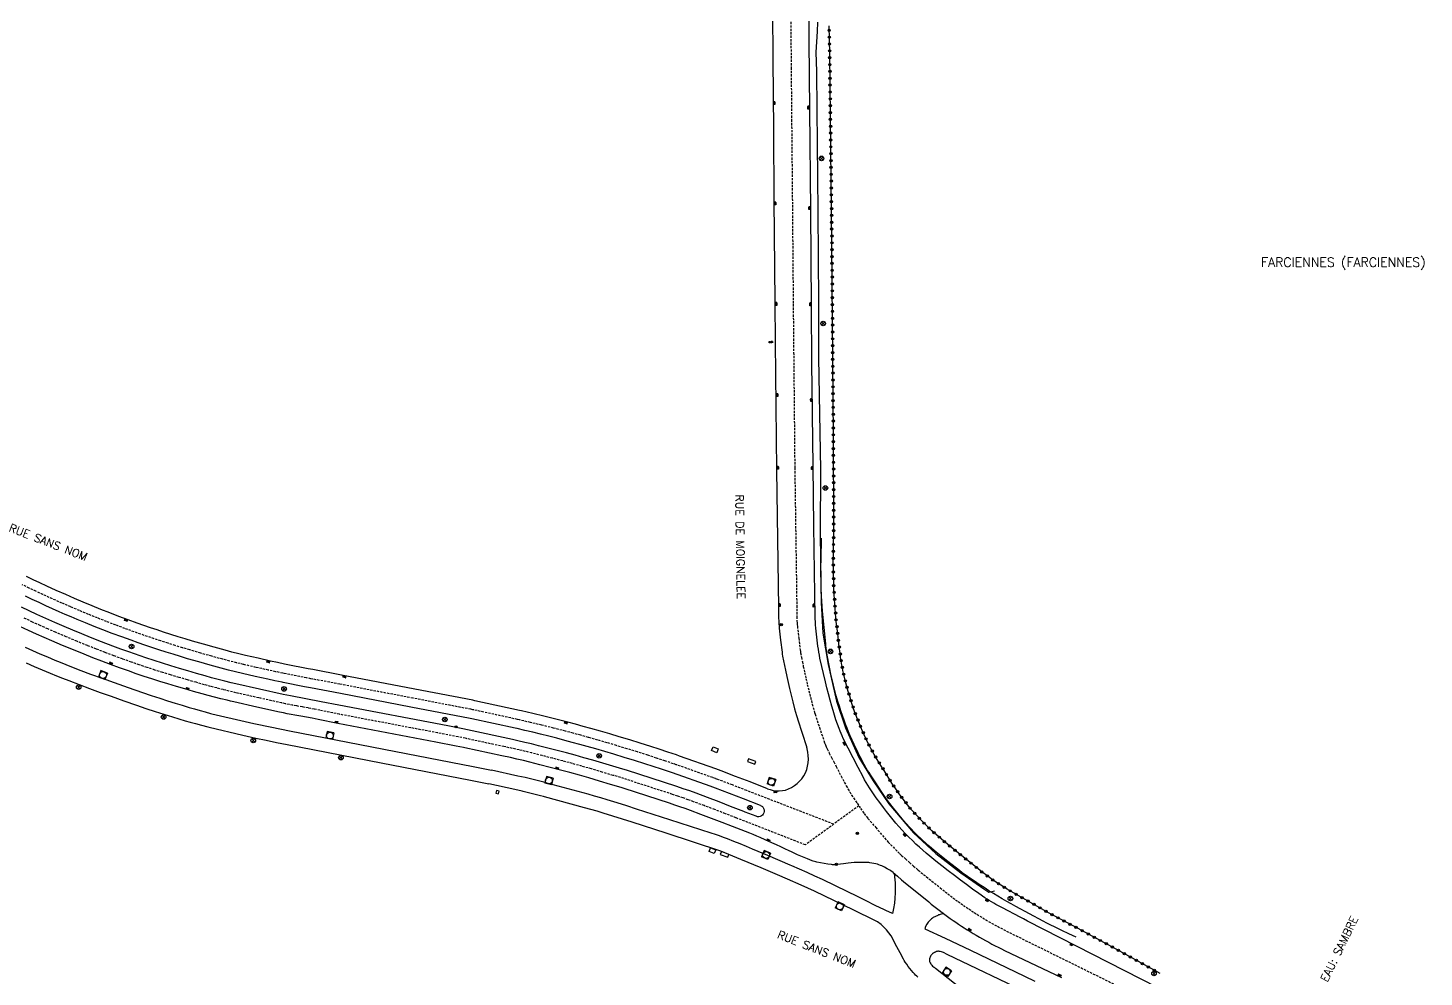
# Model space of a CAD drawing. Header units: millimetres. Extents: x 163000 to 164000, y 125000 to 126000.
# Drawn here: x 163245.8 to 163551.2, y 125580.4 to 125788 of the extents above; entities that cross this region are included whole.
import ezdxf
from ezdxf.enums import TextEntityAlignment as Align

# ---------------------------------------------------------------- set-up
doc = ezdxf.new("R2010")
doc.units = ezdxf.units.MM
doc.linetypes.add('DASHED', pattern=[0.75, 0.5, -0.25])
doc.layers.get('0').update_dxf_attribs({"linetype": 'CONTINUOUS'})
for name, color, linetype in [('W0001', 6, 'DASHED'), ('W0008', 7, 'CONTINUOUS'), ('W0010', 4, 'CONTINUOUS'), ('W0014', 7, 'CONTINUOUS'), ('W0015', 2, 'CONTINUOUS'), ('W0212', 2, 'CONTINUOUS'), ('W0322', 7, 'CONTINUOUS'), ('W0400', 7, 'CONTINUOUS'), ('W0420', 7, 'CONTINUOUS'), ('W0421', 7, 'CONTINUOUS'), ('W0425', 7, 'CONTINUOUS'), ('W0469', 7, 'CONTINUOUS'), ('W0856', 7, 'CONTINUOUS'), ('W0980', 7, 'CONTINUOUS'), ('W0989', 7, 'CONTINUOUS')]:
    doc.layers.add(name, color=color, linetype=linetype)
doc.styles.get("Standard").update_dxf_attribs({"font": 'romans.shx', "width": 0.85})

# ---------------------------------------------------------------- blocks, each defined once
blk = doc.blocks.new('T420')
for p, q in [((0.75, 0.75), (-0.75, 0.75)), ((-0.75, 0.75), (-0.75, -0.75)), ((0.75, 0.75), (0.75, -0.75)), ((0.75, -0.75), (-0.75, -0.75))]:
    blk.add_line(p, q)
blk.add_ellipse((0, 0), major_axis=(-0.53, 0.53), ratio=1, start_param=3.926991, end_param=10.210176)
blk = doc.blocks.new('T856')
for p, q in [((-0.125, 0), (0.125, 0)), ((0, 0.125), (0, -0.125))]:
    blk.add_line(p, q)
blk.add_ellipse((0, 0), major_axis=(-0.177, 0.177), ratio=1, start_param=3.9269908, end_param=10.2101761)
blk = doc.blocks.new('T469')
at = {"color": 0, "linetype": 'Continuous', "flags": 128}
for points in [[(-0.35, 0.35), (0.35, -0.35)], [(-0.35, -0.35), (0.35, 0.35)]]:
    blk.add_lwpolyline(points, dxfattribs=at)
at = {"color": 0, "linetype": 'Continuous'}
blk.add_circle((0, 0), 0.5, dxfattribs=at)
blk = doc.blocks.new('T400')
for p, q in [((-0.15, 0.3), (0.15, 0.3)), ((-0.15, -0.25), (-0.15, 0.3)), ((-0.15, 0.15), (0.15, 0.15)), ((-0.15, 0), (0.15, 0)), ((0.15, 0.3), (0.15, -0.25)), ((-0.15, -0.15), (0.15, -0.15)), ((-0.15, -0.25), (-0.15, -0.3)), ((-0.15, -0.3), (0.15, -0.3)), ((0.15, -0.3), (0.15, -0.25))]:
    blk.add_line(p, q)
blk = doc.blocks.new('t322o')
at = {"color": 0, "linetype": 'Continuous'}
for radius in [0.25, 0.15]:
    blk.add_circle((0, 0), radius, dxfattribs=at)
blk = doc.blocks.new('T425')
for p, q in [((-0.15, 0.6), (0.15, 0.6)), ((-0.15, 0.6), (-0.15, 0.3)), ((-0.15, 0.3), (0.15, 0.3)), ((-0.15, 0.15), (0.15, 0.15)), ((-0.15, -0.15), (-0.15, 0.15)), ((0, 0.45), (0.15, 0.45)), ((0.15, 0.45), (0.15, 0.3)), ((0.15, 0.15), (0.15, -0.15)), ((0.15, -0.15), (-0.15, -0.15))]:
    blk.add_line(p, q)
blk.add_ellipse((0, 0), major_axis=(-0.106, 0.106), ratio=1, start_param=3.926991, end_param=10.210176)

msp = doc.modelspace()

# ---------------------------------------------------------------- linework, layer by layer
at = {"layer": 'W0001'}
for points in [[(163412.64, 125790.82), (163412.73, 125779.36), (163412.83, 125767.92), (163413, 125749.23), (163413.18, 125727.58), (163413.28, 125717), (163413.52, 125691.76), (163413.96, 125661.64), (163413.97, 125660.19), (163413.98, 125659.22), (163414.01, 125658.27), (163414.03, 125657.87), (163414.06, 125657.49), (163414.1, 125657.09), (163414.39, 125654.5), (163414.7, 125651.93), (163414.74, 125651.6), (163414.8, 125651.28), (163414.98, 125650.31), (163415.18, 125649.31), (163415.38, 125648.32), (163415.67, 125647.01), (163415.97, 125645.7), (163416.27, 125644.39), (163416.62, 125642.98), (163416.97, 125641.57), (163417.36, 125640.09), (163417.75, 125638.62), (163417.85, 125638.25), (163417.97, 125637.89), (163418.92, 125634.99), (163419.89, 125632.1), (163420.05, 125631.63), (163420.23, 125631.18), (163420.41, 125630.74), (163420.62, 125630.29), (163421.07, 125629.34), (163421.55, 125628.38), (163422.04, 125627.43), (163422.57, 125626.46), (163423.66, 125624.34), (163424.79, 125622.2), (163425.15, 125621.53), (163425.54, 125620.86), (163425.95, 125620.19), (163426.37, 125619.55), (163427.15, 125618.39), (163427.93, 125617.26), (163428.73, 125616.14), (163429.53, 125615.05), (163431.24, 125613.08), (163433.94, 125609.87), (163436.53, 125607.31), (163436.86, 125606.99), (163437.73, 125606.2), (163438.63, 125605.39), (163439.48, 125604.65), (163440.32, 125603.93), (163440.54, 125603.74), (163445.32, 125599.9), (163445.89, 125599.44), (163446.45, 125598.99), (163447, 125598.56), (163447.56, 125598.13), (163448.12, 125597.7), (163448.69, 125597.28), (163449.26, 125596.86), (163449.84, 125596.45), (163450.41, 125596.05), (163451, 125595.64), (163451.58, 125595.25), (163452.17, 125594.86), (163452.76, 125594.47), (163453.36, 125594.09), (163453.99, 125593.7), (163454.62, 125593.31), (163455.26, 125592.93), (163455.9, 125592.55), (163456.55, 125592.18), (163457.2, 125591.82), (163457.85, 125591.46), (163458.5, 125591.11), (163459.16, 125590.76), (163459.83, 125590.42), (163460.49, 125590.09), (163461.93, 125589.39), (163491.19, 125574.94)], [(163422.05, 125613.81), (163403.03, 125621.16), (163399.87, 125622.38), (163396.72, 125623.59), (163396.15, 125623.8), (163395.57, 125624), (163387.61, 125626.82), (163386.99, 125627.03), (163385.13, 125627.66), (163383.26, 125628.27), (163381.4, 125628.88), (163379.11, 125629.6), (163376.83, 125630.31), (163374.54, 125631), (163372.49, 125631.61), (163370.44, 125632.21), (163368.39, 125632.79), (163366.72, 125633.26), (163365.05, 125633.71), (163363.37, 125634.16), (163360.78, 125634.82), (163358.18, 125635.47), (163355.73, 125636.06), (163353.29, 125636.63), (163352.86, 125636.73), (163343.13, 125638.85), (163342.69, 125638.94), (163330.01, 125641.37), (163314.01, 125644.43), (163307.71, 125645.63), (163306.74, 125645.82), (163301.85, 125646.79), (163301.55, 125646.85), (163299.99, 125647.17), (163298.42, 125647.51), (163295.68, 125648.12), (163292.95, 125648.75), (163291.44, 125649.11), (163289.93, 125649.49), (163288.43, 125649.89), (163286.01, 125650.55), (163283.61, 125651.23), (163281.21, 125651.93), (163279.62, 125652.4), (163278.03, 125652.89), (163276.45, 125653.39), (163274.87, 125653.9), (163273.4, 125654.38), (163271.94, 125654.87), (163270.49, 125655.37), (163269.03, 125655.89), (163267.02, 125656.62), (163265.01, 125657.37), (163263, 125658.14), (163261.03, 125658.92), (163259.06, 125659.71), (163257.1, 125660.52), (163255.17, 125661.34), (163253.25, 125662.18), (163251.16, 125663.11), (163249.07, 125664.06), (163247.57, 125664.76), (163246.07, 125665.47), (163244.58, 125666.2)], [(163415.84, 125609.28), (163400.66, 125615.21), (163398.35, 125616.1), (163396.04, 125616.99), (163393.72, 125617.86), (163391.39, 125618.72), (163390.24, 125619.14), (163389.09, 125619.55), (163387.93, 125619.94), (163386.77, 125620.33), (163376.82, 125623.56), (163376.17, 125623.77), (163373.8, 125624.49), (163371.43, 125625.2), (163369.05, 125625.89), (163366.97, 125626.49), (163364.88, 125627.07), (163362.78, 125627.64), (163360.54, 125628.23), (163358.3, 125628.81), (163356.05, 125629.38), (163354.63, 125629.72), (163353.22, 125630.06), (163351.8, 125630.38), (163349.92, 125630.78), (163341.76, 125632.52), (163341.46, 125632.59), (163339.87, 125632.91), (163335.41, 125633.78), (163313.94, 125637.85), (163309.68, 125638.72), (163308.4, 125638.98), (163307.11, 125639.23), (163305.82, 125639.46), (163304.54, 125639.68), (163303.72, 125639.82), (163302.92, 125639.98), (163302.11, 125640.14), (163301.31, 125640.32), (163296.31, 125641.44), (163291.31, 125642.57), (163290.57, 125642.74), (163289.83, 125642.92), (163288.48, 125643.25), (163287.12, 125643.6), (163285.77, 125643.95), (163284.42, 125644.32), (163282.57, 125644.84), (163280.71, 125645.37), (163278.86, 125645.91), (163277.01, 125646.46), (163275.28, 125646.98), (163273.57, 125647.53), (163271.86, 125648.09), (163270.15, 125648.66), (163268.45, 125649.26), (163266.52, 125649.95), (163264.6, 125650.65), (163262.68, 125651.38), (163260.77, 125652.12), (163258.87, 125652.87), (163256.52, 125653.82), (163254.19, 125654.8), (163251.86, 125655.78), (163250.17, 125656.52), (163248.49, 125657.27), (163246.82, 125658.03), (163244.89, 125658.95)], [(163427.54, 125617.83), (163415.84, 125609.28)]]:
    msp.add_lwpolyline(points, dxfattribs=at)
at = {"layer": 'W0008'}
for points in [[(163408.63, 125791.92), (163408.7, 125781.07), (163408.84, 125765.72), (163408.96, 125750.4), (163409.18, 125728.03), (163409.27, 125719.26), (163409.52, 125691.29), (163409.97, 125661.17), (163409.98, 125660.15), (163409.99, 125659.13), (163410.02, 125658.11), (163410.05, 125657.63), (163410.08, 125657.14), (163410.13, 125656.66), (163410.43, 125654.04), (163410.74, 125651.42), (163410.8, 125651.01), (163410.87, 125650.59), (163411.06, 125649.55), (163411.26, 125648.52), (163411.48, 125647.49), (163411.77, 125646.14), (163412.08, 125644.8), (163412.39, 125643.46), (163412.74, 125642.02), (163413.1, 125640.59), (163413.5, 125639.07), (163413.9, 125637.56), (163414.03, 125637.11), (163414.17, 125636.67), (163415.13, 125633.73), (163416.11, 125630.8), (163416.17, 125630.64)], [(163492.88, 125578.1), (163464.44, 125592.61), (163463.52, 125593.09), (163462.81, 125593.45), (163458.92, 125595.49), (163457.53, 125596.23), (163457.04, 125596.5), (163456.54, 125596.79), (163456.06, 125597.09), (163455.58, 125597.39), (163455.11, 125597.71), (163453.76, 125598.66), (163452.42, 125599.62), (163451.08, 125600.59), (163449.76, 125601.57), (163448.44, 125602.57), (163447.08, 125603.61), (163445.72, 125604.67), (163444.38, 125605.74), (163443.04, 125606.83), (163442.27, 125607.47), (163441.52, 125608.12), (163440.77, 125608.79), (163440.03, 125609.47), (163439.24, 125610.22), (163438.46, 125611), (163437.69, 125611.78), (163437, 125612.52), (163436.31, 125613.28), (163435.65, 125614.04), (163435.04, 125614.76), (163434.45, 125615.49), (163433.86, 125616.22), (163433.57, 125616.59), (163432.92, 125617.44), (163432.13, 125618.52), (163431.36, 125619.6), (163430.61, 125620.69), (163429.87, 125621.79), (163429.5, 125622.36), (163429.14, 125622.94), (163428.8, 125623.53), (163428.47, 125624.13), (163427.37, 125626.23), (163426.28, 125628.34), (163425.2, 125630.46), (163424.14, 125632.58), (163423.89, 125633.1), (163423.65, 125633.63), (163423.43, 125634.17), (163423.22, 125634.71), (163422.87, 125635.69), (163422.53, 125636.67), (163422.21, 125637.66), (163421.9, 125638.66), (163421.61, 125639.65), (163421.25, 125640.97), (163420.89, 125642.29), (163420.56, 125643.61), (163420.24, 125644.93), (163419.04, 125650.14), (163418.92, 125650.78), (163418.8, 125651.43), (163418.69, 125652.08), (163418.59, 125652.73), (163418.5, 125653.39), (163418.41, 125654.04), (163418.33, 125654.71), (163418.26, 125655.38), (163418.19, 125656.05), (163418.13, 125656.72), (163418.08, 125657.4), (163418.04, 125658.07), (163418, 125658.74), (163417.98, 125659.15), (163417.67, 125678.98), (163417.67, 125678.98), (163417.52, 125692.23), (163417.28, 125714.74), (163417.17, 125727.14), (163417.03, 125748.07), (163416.82, 125770.12), (163416.68, 125785.2), (163416.64, 125791.82)], [(163407.54, 125621.57), (163403.75, 125623.05), (163400.59, 125624.26), (163397.43, 125625.47), (163396.84, 125625.69), (163396.25, 125625.91), (163388.28, 125628.72), (163387.64, 125628.95), (163385.77, 125629.58), (163383.89, 125630.2), (163382.01, 125630.8), (163379.72, 125631.53), (163377.42, 125632.24), (163375.12, 125632.93), (163373.06, 125633.55), (163371, 125634.15), (163368.94, 125634.74), (163367.26, 125635.21), (163365.57, 125635.66), (163363.88, 125636.11), (163361.27, 125636.78), (163358.66, 125637.43), (163356.2, 125638.03), (163353.74, 125638.6), (163353.3, 125638.7), (163343.55, 125640.82), (163343.08, 125640.92), (163330.39, 125643.35), (163314.39, 125646.42), (163308.1, 125647.62), (163307.13, 125647.8), (163302.25, 125648.77), (163301.95, 125648.83), (163300.4, 125649.15), (163298.85, 125649.48), (163296.13, 125650.09), (163293.41, 125650.71), (163291.92, 125651.07), (163290.43, 125651.45), (163288.95, 125651.84), (163286.56, 125652.5), (163284.17, 125653.17), (163281.78, 125653.87), (163280.2, 125654.34), (163278.63, 125654.82), (163277.06, 125655.31), (163275.49, 125655.82), (163274.04, 125656.29), (163272.6, 125656.78), (163271.16, 125657.28), (163269.72, 125657.79), (163267.72, 125658.52), (163265.72, 125659.26), (163263.73, 125660.03), (163261.78, 125660.8), (163259.83, 125661.58), (163257.89, 125662.39), (163255.97, 125663.2), (163254.06, 125664.03), (163251.98, 125664.95), (163249.91, 125665.9), (163248.43, 125666.59), (163246.95, 125667.29), (163245.47, 125668.01)], [(163406.06, 125617.88), (163402.32, 125619.32), (163399.25, 125620.49), (163396.18, 125621.66), (163395.59, 125621.88), (163395, 125622.09), (163386.77, 125625.01), (163386.14, 125625.23), (163384.35, 125625.83), (163382.56, 125626.42), (163380.76, 125627), (163378.49, 125627.72), (163376.22, 125628.42), (163373.94, 125629.11), (163371.99, 125629.69), (163370.04, 125630.26), (163368.09, 125630.81), (163366.48, 125631.26), (163364.87, 125631.7), (163363.25, 125632.13), (163361.48, 125632.6), (163359.7, 125633.05), (163357.92, 125633.49), (163356.21, 125633.91), (163354.5, 125634.32), (163352.79, 125634.71), (163352.36, 125634.81), (163342.87, 125636.88), (163342.5, 125636.95), (163329.57, 125639.43), (163314.17, 125642.38), (163307.62, 125643.63), (163306.31, 125643.88), (163301.65, 125644.81), (163301.39, 125644.87), (163299.82, 125645.19), (163298.25, 125645.53), (163295.49, 125646.14), (163292.74, 125646.77), (163291.19, 125647.14), (163289.64, 125647.53), (163288.1, 125647.93), (163285.64, 125648.61), (163283.18, 125649.3), (163280.73, 125650.01), (163279.15, 125650.48), (163277.58, 125650.97), (163276.01, 125651.46), (163274.44, 125651.96), (163272.92, 125652.46), (163271.4, 125652.97), (163269.89, 125653.5), (163268.38, 125654.03), (163266.32, 125654.78), (163264.26, 125655.54), (163262.2, 125656.33), (163260.31, 125657.07), (163258.43, 125657.83), (163256.55, 125658.61), (163255.25, 125659.16), (163253.95, 125659.71), (163252.66, 125660.28), (163251.18, 125660.94), (163249.72, 125661.6), (163248.25, 125662.27), (163246.76, 125662.97), (163245.28, 125663.67)], [(163431.24, 125605.13), (163430.82, 125605.23), (163430.4, 125605.31), (163429.97, 125605.38), (163429.74, 125605.41), (163429.51, 125605.43), (163429.28, 125605.44), (163428.28, 125605.44), (163427.2, 125605.43), (163426.87, 125605.42), (163426.54, 125605.4), (163425.86, 125605.33), (163425.18, 125605.25), (163424.2, 125605.12), (163423.54, 125605.04), (163422.88, 125604.98), (163422.22, 125604.93), (163421.99, 125604.92), (163421.76, 125604.93), (163421.53, 125604.96), (163420.74, 125605.08), (163419.95, 125605.21), (163419.17, 125605.35), (163418.38, 125605.5), (163418.11, 125605.56), (163417.83, 125605.64), (163417.56, 125605.73), (163417.3, 125605.82), (163416.29, 125606.23), (163414.14, 125607.13), (163413.69, 125607.32), (163413.25, 125607.52), (163412.78, 125607.73), (163412.31, 125607.96), (163411.35, 125608.42), (163410.45, 125608.85), (163409.55, 125609.27), (163409.02, 125609.51), (163408.5, 125609.75), (163407.07, 125610.39), (163405.96, 125610.88), (163405.59, 125611.04), (163405.22, 125611.2), (163404.45, 125611.52), (163403.67, 125611.83), (163399.92, 125613.3), (163397.62, 125614.19), (163395.31, 125615.07), (163393, 125615.94), (163390.69, 125616.8), (163389.55, 125617.21), (163388.41, 125617.61), (163387.27, 125618), (163386.13, 125618.38), (163376.19, 125621.61), (163375.57, 125621.8), (163373.21, 125622.52), (163370.85, 125623.23), (163368.48, 125623.92), (163366.41, 125624.51), (163364.33, 125625.09), (163362.25, 125625.65), (163360.02, 125626.24), (163357.79, 125626.82), (163355.55, 125627.38), (163354.16, 125627.73), (163352.76, 125628.06), (163351.35, 125628.37), (163349.49, 125628.78), (163341.34, 125630.51), (163341.05, 125630.57), (163339.47, 125630.9), (163335.02, 125631.76), (163313.55, 125635.84), (163309.27, 125636.71), (163308, 125636.97), (163306.74, 125637.21), (163305.46, 125637.44), (163304.19, 125637.66), (163303.36, 125637.81), (163302.52, 125637.96), (163301.69, 125638.13), (163300.86, 125638.31), (163295.85, 125639.44), (163290.85, 125640.57), (163290.1, 125640.75), (163289.35, 125640.92), (163287.98, 125641.26), (163286.61, 125641.61), (163285.24, 125641.97), (163283.88, 125642.34), (163282.01, 125642.86), (163280.14, 125643.39), (163278.28, 125643.94), (163276.42, 125644.49), (163274.67, 125645.03), (163272.94, 125645.57), (163271.21, 125646.14), (163269.48, 125646.72), (163267.77, 125647.32), (163265.82, 125648.02), (163263.88, 125648.73), (163261.95, 125649.46), (163260.03, 125650.21), (163258.11, 125650.97), (163255.75, 125651.93), (163253.39, 125652.9), (163251.05, 125653.9), (163249.34, 125654.64), (163247.65, 125655.4), (163245.96, 125656.17), (163244.01, 125657.09)], [(163407.54, 125621.57), (163408.17, 125621.36), (163408.82, 125621.21), (163409.48, 125621.12), (163410.14, 125621.1), (163410.81, 125621.15), (163411.46, 125621.25), (163412.16, 125621.51), (163412.83, 125621.84), (163413.46, 125622.24), (163414.05, 125622.69), (163414.58, 125623.2), (163415.07, 125623.76), (163415.5, 125624.37), (163415.86, 125625.02), (163416.13, 125625.74), (163416.32, 125626.49), (163416.44, 125627.26), (163416.49, 125628.03), (163416.46, 125628.8), (163416.36, 125629.57), (163416.17, 125630.64)], [(163435.06, 125603.24), (163435.06, 125603.24), (163434.52, 125603.61), (163434.52, 125603.61), (163434.33, 125603.73), (163433.76, 125604.05), (163433.18, 125604.37), (163432.88, 125604.52), (163432.58, 125604.66), (163432.26, 125604.79), (163431.94, 125604.91), (163431.61, 125605.03), (163431.24, 125605.13)], [(163435.06, 125603.24), (163435.99, 125602.41), (163436.87, 125601.64), (163437.75, 125600.88), (163438.02, 125600.66), (163442.81, 125596.8), (163443.39, 125596.33), (163443.97, 125595.87), (163444.55, 125595.41), (163445.14, 125594.96), (163445.73, 125594.51), (163446.33, 125594.07), (163446.93, 125593.63), (163447.53, 125593.2), (163448.14, 125592.77), (163448.75, 125592.35), (163449.36, 125591.94), (163449.98, 125591.53), (163450.6, 125591.12), (163451.23, 125590.72), (163451.89, 125590.31), (163452.56, 125589.9), (163453.23, 125589.5), (163453.9, 125589.11), (163454.58, 125588.72), (163455.26, 125588.33), (163455.95, 125587.96), (163456.64, 125587.59), (163457.33, 125587.22), (163458.02, 125586.87), (163458.72, 125586.52), (163459.42, 125586.17), (163471.83, 125580.26)]]:
    msp.add_lwpolyline(points, dxfattribs=at)
at = {"layer": 'W0010'}
msp.add_lwpolyline([(163475.04, 125589.06), (163473.47, 125589.81), (163471.9, 125590.56), (163470.34, 125591.32), (163469.5, 125591.74), (163468.67, 125592.17), (163467.84, 125592.61), (163461.85, 125595.81), (163460.86, 125596.35), (163459.87, 125596.91), (163458.9, 125597.47), (163457.93, 125598.05), (163456.96, 125598.64), (163456, 125599.24), (163454.94, 125599.92), (163453.88, 125600.61), (163452.83, 125601.32), (163451.79, 125602.03), (163450.76, 125602.76), (163450.16, 125603.19), (163449.57, 125603.64), (163446.99, 125605.66), (163444.43, 125607.69), (163442.92, 125608.98), (163441.45, 125610.32), (163440.03, 125611.7), (163438.65, 125613.13), (163437.32, 125614.6), (163436.03, 125616.11), (163434.8, 125617.67), (163433.62, 125619.27), (163432.43, 125621.04), (163431.25, 125622.82), (163430.07, 125624.6), (163429.76, 125625.08), (163429.46, 125625.57), (163429.17, 125626.07), (163428.7, 125626.89), (163428.25, 125627.72), (163427.81, 125628.55), (163427.38, 125629.4), (163426.93, 125630.33), (163426.49, 125631.26), (163426.06, 125632.21), (163425.65, 125633.16), (163425.3, 125633.99), (163424.96, 125634.83), (163424.63, 125635.68), (163424.32, 125636.53), (163423.96, 125637.56), (163423.61, 125638.6), (163423.28, 125639.64), (163422.96, 125640.68), (163422.61, 125641.87), (163422.28, 125643.06), (163421.97, 125644.25), (163421.68, 125645.45), (163421.4, 125646.66), (163421.17, 125647.78), (163420.95, 125648.91), (163420.75, 125650.05), (163420.57, 125651.19), (163420.4, 125652.33), (163420.34, 125652.79), (163420.3, 125653.25), (163419.95, 125656.84), (163419.61, 125660.43), (163419.52, 125661.53), (163419.44, 125662.62), (163419.37, 125663.72), (163419.32, 125664.82), (163419.29, 125665.92), (163419.26, 125667.02), (163419.25, 125668.59), (163419.25, 125670.15), (163419.27, 125671.72), (163419.29, 125673.28), (163419.34, 125674.85), (163419.4, 125676.41)], dxfattribs=at)
at = {"layer": 'W0014'}
for points in [[(163245.17, 125652.52), (163246.8, 125651.8), (163248.42, 125651.1), (163250.05, 125650.4), (163251.69, 125649.72), (163252.89, 125649.22), (163254.09, 125648.74), (163255.3, 125648.26), (163257.4, 125647.45), (163259.51, 125646.66), (163262.07, 125645.72), (163264.64, 125644.79), (163267.76, 125643.68), (163270.88, 125642.6), (163272.75, 125641.96), (163274.62, 125641.35), (163276.3, 125640.81), (163277.98, 125640.29), (163279.53, 125639.82), (163281.09, 125639.36), (163282.27, 125639.02), (163283.45, 125638.68), (163284.6, 125638.36), (163285.76, 125638.05), (163286.04, 125637.98), (163293.31, 125636.24), (163294.27, 125636.02), (163295.23, 125635.81), (163299.12, 125635.02), (163303.01, 125634.25), (163323.61, 125630.21), (163343.16, 125626.45)], [(163245.45, 125649.08), (163247.19, 125648.32), (163248.94, 125647.58), (163250.69, 125646.85), (163252.04, 125646.29), (163253.39, 125645.75), (163254.75, 125645.22), (163256.99, 125644.36), (163259.24, 125643.52), (163261.62, 125642.64), (163264.01, 125641.78), (163266.78, 125640.8), (163269.56, 125639.84), (163271.59, 125639.15), (163273.62, 125638.48), (163275.51, 125637.86), (163277.4, 125637.27), (163278.78, 125636.85), (163280.16, 125636.44), (163281.29, 125636.12), (163282.42, 125635.81), (163283.77, 125635.45), (163285.12, 125635.1), (163285.43, 125635.02), (163292.81, 125633.25), (163293.75, 125633.03), (163294.69, 125632.82), (163295.64, 125632.62), (163297.91, 125632.15), (163300.19, 125631.69), (163302.47, 125631.24), (163323.04, 125627.23), (163342.62, 125623.45)], [(163343.16, 125626.45), (163347.23, 125625.59)], [(163342.62, 125623.45), (163346.58, 125622.61)], [(163404.3, 125608.35), (163402.93, 125608.93), (163401.56, 125609.49), (163400.19, 125610.04), (163398.81, 125610.58), (163397.93, 125610.92), (163397.05, 125611.24), (163396.16, 125611.54), (163395.27, 125611.84), (163386.21, 125614.76), (163378.92, 125617.12), (163376.79, 125617.8), (163374.65, 125618.47), (163372.51, 125619.13), (163371.13, 125619.55), (163369.74, 125619.95), (163368.35, 125620.34), (163359.61, 125622.73), (163359.32, 125622.81), (163358.62, 125622.98), (163354.86, 125623.92), (163354.55, 125623.99), (163352.98, 125624.34), (163347.23, 125625.59)], [(163440.46, 125580.31), (163440.19, 125580.55), (163439.93, 125580.8), (163439.68, 125581.07), (163439.44, 125581.34), (163439.06, 125581.78), (163438.7, 125582.24), (163438.35, 125582.7), (163438.01, 125583.17), (163437.68, 125583.65), (163437.47, 125583.97), (163437.28, 125584.3), (163436.56, 125585.64), (163435.86, 125586.99), (163435.37, 125587.95), (163435, 125588.69), (163434.59, 125589.39), (163434.12, 125590.07), (163433.6, 125590.7), (163433.03, 125591.3), (163432.43, 125591.85), (163431.63, 125592.43), (163431.01, 125592.72), (163426.47, 125594.99), (163417.85, 125599.15), (163414.89, 125600.47), (163411.92, 125601.77), (163409.77, 125602.7), (163406.15, 125604.25), (163401.76, 125606.11), (163397.34, 125607.91), (163385.4, 125611.82), (163377.98, 125614.22), (163375.86, 125614.9), (163373.75, 125615.57), (163371.63, 125616.22), (163370.27, 125616.62), (163368.91, 125617.02), (163367.54, 125617.4), (163358.82, 125619.79), (163358.55, 125619.86), (163357.88, 125620.03), (163354.15, 125620.96), (163353.87, 125621.02), (163352.33, 125621.36), (163346.58, 125622.61)], [(163435.24, 125603.08), (163435.33, 125602.32), (163435.41, 125601.65), (163435.47, 125600.98), (163435.49, 125600.64), (163435.49, 125600.3), (163435.48, 125599.96), (163435.49, 125598.8), (163435.43, 125597.65), (163435.32, 125596.5), (163435.14, 125595.36), (163434.9, 125594.23), (163434.08, 125594.6), (163433.61, 125594.82), (163433.15, 125595.04), (163431.14, 125596.05), (163429.13, 125597.05), (163427.12, 125598.04), (163425.11, 125599.02), (163419.61, 125601.71), (163417.93, 125602.45), (163416.24, 125603.2), (163414.56, 125603.94), (163412.87, 125604.68), (163412.54, 125604.82), (163407.62, 125606.93), (163404.3, 125608.35)], [(163446.11, 125594.23), (163445.92, 125594.19), (163445.63, 125594.13), (163445.35, 125594.06), (163445.16, 125594), (163444.98, 125593.94), (163444.8, 125593.86), (163444.29, 125593.62), (163443.8, 125593.36), (163443.61, 125593.25), (163443.44, 125593.13), (163443.04, 125592.77), (163442.69, 125592.36), (163442.4, 125591.91), (163442.15, 125591.43), (163441.97, 125590.93), (163446.42, 125588.87), (163451.94, 125586.25), (163463.77, 125580.55), (163466.05, 125579.46)], [(163464.84, 125576.7), (163446.84, 125585.32), (163446.05, 125585.7), (163445.82, 125585.79), (163445.58, 125585.87), (163445.34, 125585.93), (163445.1, 125585.98), (163444.95, 125585.99), (163444.8, 125585.99), (163444.64, 125585.97), (163444.5, 125585.93), (163444.28, 125585.84), (163444.07, 125585.74), (163443.87, 125585.62), (163443.68, 125585.48), (163443.54, 125585.36), (163443.42, 125585.23), (163443.31, 125585.09), (163443.23, 125584.93), (163443.14, 125584.74), (163443.07, 125584.54), (163443.02, 125584.34), (163442.98, 125584.13), (163442.97, 125584.01), (163442.99, 125583.88), (163443.01, 125583.75), (163443.06, 125583.63), (163443.15, 125583.46), (163443.25, 125583.29), (163443.36, 125583.13), (163443.51, 125582.95), (163443.67, 125582.77), (163443.84, 125582.6), (163443.91, 125582.55), (163443.98, 125582.49), (163444.13, 125582.39), (163444.29, 125582.27), (163461.59, 125568.69)]]:
    msp.add_lwpolyline(points, dxfattribs=at)
at = {"layer": 'W0015'}
msp.add_lwpolyline([(163406.06, 125617.88), (163406.19, 125617.8), (163406.32, 125617.73), (163406.44, 125617.64), (163406.53, 125617.55), (163406.61, 125617.45), (163406.67, 125617.34), (163406.72, 125617.22), (163406.77, 125617.1), (163406.8, 125616.98), (163406.82, 125616.84), (163406.84, 125616.69), (163406.84, 125616.55), (163406.77, 125616.26), (163406.64, 125616), (163406.45, 125615.78), (163406.21, 125615.6), (163405.95, 125615.49), (163405.66, 125615.44), (163405.36, 125615.45), (163405.08, 125615.54), (163402.69, 125616.46), (163402.38, 125616.58), (163399.5, 125617.7), (163396.99, 125618.68), (163394.47, 125619.63), (163391.95, 125620.57), (163390.54, 125621.07), (163389.12, 125621.56), (163387.7, 125622.04), (163376.73, 125625.6), (163375.95, 125625.85), (163373.75, 125626.51), (163371.54, 125627.16), (163369.34, 125627.8), (163367.42, 125628.35), (163365.51, 125628.88), (163363.58, 125629.4), (163361.55, 125629.94), (163359.5, 125630.47), (163357.46, 125630.98), (163355.97, 125631.35), (163354.48, 125631.71), (163352.98, 125632.05), (163351.8, 125632.32), (163341.96, 125634.44), (163340.94, 125634.65), (163337.62, 125635.29), (163313.81, 125639.83), (163309.94, 125640.57), (163306.58, 125641.22), (163303.22, 125641.87), (163302.44, 125642.03), (163301.66, 125642.2), (163291.31, 125644.49), (163290.29, 125644.73), (163288.85, 125645.08), (163287.41, 125645.45), (163285.98, 125645.83), (163284.54, 125646.23), (163282.67, 125646.77), (163280.79, 125647.32), (163278.92, 125647.88), (163277.05, 125648.46), (163275.24, 125649.03), (163273.43, 125649.62), (163271.62, 125650.21), (163270.38, 125650.63), (163269.14, 125651.05), (163267.9, 125651.49), (163266.13, 125652.13), (163264.36, 125652.78), (163261.93, 125653.72), (163259.5, 125654.67), (163257.56, 125655.44), (163255.63, 125656.24), (163253.71, 125657.05), (163251.7, 125657.92), (163249.71, 125658.81), (163247.72, 125659.71), (163246.05, 125660.49), (163244.4, 125661.29)], dxfattribs=at)
at = {"layer": 'W0212'}
msp.add_lwpolyline([(163418.51, 125789.24), (163418.43, 125787.24), (163418.15, 125782.68), (163418.27, 125778.48), (163418.37, 125770.13), (163418.57, 125747.88), (163418.73, 125728.04), (163418.74, 125715.9), (163419.13, 125691.36), (163419.07, 125677.54), (163419.16, 125671.58), (163419.29, 125662.27), (163419.65, 125655.56), (163420.81, 125648.76), (163422.68, 125640.7), (163424.62, 125634.9), (163427.52, 125628.43), (163430.65, 125623.29), (163434.11, 125618.28), (163439.46, 125611.93), (163444.4, 125607.42), (163449.85, 125603.14), (163454.84, 125599.63), (163456, 125598.93), (163457.24, 125599.25)], dxfattribs=at)
at = {"layer": 'W0322'}
msp.add_lwpolyline([(163493.47, 125581.11), (163484.64, 125586.04), (163475.33, 125591.07), (163468.99, 125594.44), (163460, 125599.58), (163457.21, 125601.33), (163454.42, 125603.35), (163451.79, 125605.52), (163448.99, 125607.72), (163446.11, 125610.11), (163443.51, 125612.36), (163441.28, 125614.55), (163438.92, 125617.08), (163436.47, 125620.22), (163435.89, 125621.08), (163435.31, 125621.95), (163435.04, 125622.35), (163434.78, 125622.76), (163433.04, 125625.54), (163432.86, 125625.84), (163431.79, 125627.58), (163430.91, 125629.05), (163430.53, 125629.72), (163430.16, 125630.39), (163429.73, 125631.22), (163429.32, 125632.06), (163429.01, 125632.71), (163428.71, 125633.36), (163428.35, 125634.19), (163427.99, 125635.01), (163427.54, 125636.09), (163427.1, 125637.17), (163426.85, 125637.83), (163426.61, 125638.49), (163426.33, 125639.29), (163425.86, 125640.73), (163425.53, 125641.78), (163425.21, 125642.83), (163424.9, 125643.92), (163424.61, 125645.01), (163424.45, 125645.62), (163424.3, 125646.23), (163424.16, 125646.85), (163424.04, 125647.42), (163423.93, 125648), (163423.83, 125648.58), (163423.69, 125649.46), (163423.56, 125650.34), (163423.43, 125651.22), (163423.25, 125652.62), (163423.08, 125654.02), (163422.91, 125655.43), (163422.66, 125657.67), (163422.54, 125658.75), (163422.53, 125658.94), (163422.17, 125664.09), (163422.09, 125665.38), (163422.03, 125666.67), (163421.99, 125667.97), (163421.96, 125669.55), (163421.95, 125671.14), (163421.96, 125672.72), (163422.05, 125679.53), (163421.96, 125698.62), (163421.66, 125740.75), (163421.66, 125740.75), (163421.16, 125782.41), (163421.03, 125788.49)], dxfattribs=at)
at = {"layer": 'W0421'}
for points in [[(163395.65, 125630.71), (163396.8, 125630.26), (163396.49, 125629.44), (163395.34, 125629.89)], [(163404.8, 125626.9), (163405.04, 125627.52), (163403.4, 125628.13), (163403.17, 125627.52)], [(163348.86, 125621.04), (163348.27, 125621.18), (163348.13, 125620.57), (163348.72, 125620.43)], [(163394.77, 125607.83), (163395.09, 125608.66), (163396.25, 125608.22), (163395.93, 125607.39)], [(163398.88, 125606.57), (163399.12, 125607.16), (163397.47, 125607.8), (163397.23, 125607.2)]]:
    msp.add_lwpolyline(points, close=True, dxfattribs=at)

# ---------------------------------------------------------------- block references
at = {"layer": 'W0322'}
for p, rotation in [((163421.05, 125787.49), 91.19818534627977), ((163421.09, 125785.99), 91.19818534627977), ((163421.12, 125784.49), 91.19818534627977), ((163421.15, 125782.99), 91.19818534627977), ((163421.17, 125781.49), 90.68895958559014), ((163421.19, 125779.99), 90.68895958559014), ((163421.21, 125778.49), 90.68895958559014), ((163421.23, 125776.99), 90.68895958559014), ((163421.24, 125775.49), 90.68895958559014), ((163421.26, 125773.99), 90.68895958559014), ((163421.28, 125772.49), 90.68895958559014), ((163421.3, 125770.99), 90.68895958559014), ((163421.32, 125769.49), 90.68895958559014), ((163421.33, 125767.99), 90.68895958559014), ((163421.35, 125766.49), 90.68895958559014), ((163421.37, 125764.99), 90.68895958559014), ((163421.39, 125763.49), 90.68895958559014), ((163421.41, 125761.99), 90.68895958559014), ((163421.42, 125760.49), 90.68895958559014), ((163421.44, 125758.99), 90.68895958559014), ((163421.46, 125757.49), 90.68895958559014), ((163421.48, 125755.99), 90.68895958559014), ((163421.5, 125754.49), 90.68895958559014), ((163421.51, 125752.99), 90.68895958559014), ((163421.53, 125751.49), 90.68895958559014), ((163421.55, 125749.99), 90.68895958559014), ((163421.57, 125748.49), 90.68895958559014), ((163421.59, 125746.99), 90.68895958559014), ((163421.6, 125745.49), 90.68895958559014), ((163421.62, 125743.99), 90.68895958559014), ((163421.64, 125742.49), 90.68895958559014), ((163421.66, 125740.99), 90.68895958559014), ((163421.67, 125739.49), 90.41227295167656), ((163421.68, 125737.99), 90.41227295167656), ((163421.69, 125736.49), 90.41227295167656), ((163421.7, 125734.99), 90.41227295167656), ((163421.71, 125733.49), 90.41227295167656), ((163421.72, 125731.99), 90.41227295167656), ((163421.73, 125730.49), 90.41227295167656), ((163421.75, 125728.99), 90.41227295167656), ((163421.76, 125727.49), 90.41227295167656), ((163421.77, 125725.99), 90.41227295167656), ((163421.78, 125724.49), 90.41227295167656), ((163421.79, 125722.99), 90.41227295167656), ((163421.8, 125721.49), 90.41227295167656), ((163421.81, 125719.99), 90.41227295167656), ((163421.82, 125718.49), 90.41227295167656), ((163421.83, 125716.99), 90.41227295167656), ((163421.84, 125715.49), 90.41227295167656), ((163421.85, 125713.99), 90.41227295167656), ((163421.86, 125712.49), 90.41227295167656), ((163421.88, 125710.99), 90.41227295167656), ((163421.89, 125709.49), 90.41227295167656), ((163421.9, 125707.99), 90.41227295167656), ((163421.91, 125706.49), 90.41227295167656), ((163421.92, 125704.99), 90.41227295167656), ((163421.93, 125703.49), 90.41227295167656), ((163421.94, 125701.99), 90.41227295167656), ((163421.95, 125700.49), 90.41227295167656), ((163421.96, 125698.99), 90.41227295167656), ((163421.97, 125697.49), 90.25218901498417), ((163421.98, 125695.99), 90.25218901498417), ((163421.98, 125694.49), 90.25218901498417), ((163421.99, 125692.99), 90.25218901498417), ((163422, 125691.49), 90.25218901498417), ((163422, 125689.99), 90.25218901498417), ((163422.01, 125688.49), 90.25218901498417), ((163422.02, 125686.99), 90.25218901498417), ((163422.02, 125685.49), 90.25218901498417), ((163422.03, 125683.99), 90.25218901498417), ((163422.04, 125682.49), 90.25218901498417), ((163422.04, 125680.99), 90.25218901498417), ((163422.03, 125677.99), 89.26217505461454), ((163422.05, 125679.49), 89.26217505461454), ((163421.99, 125674.99), 89.26217505461454), ((163422.01, 125676.49), 89.26217505461454), ((163421.96, 125671.99), 89.61373862393029), ((163421.97, 125673.49), 89.26217505461454), ((163421.95, 125670.49), 90.3168657635209), ((163421.97, 125668.99), 91.01999290320713), ((163422, 125667.49), 91.80207111879295), ((163422.06, 125665.99), 92.66310041323729), ((163422.14, 125664.5), 93.5241297061275), ((163422.24, 125663), 93.98643520844439), ((163422.35, 125661.5), 93.98643520844439), ((163422.45, 125660.01), 93.98643520844439), ((163422.57, 125658.51), 96.01301626206079), ((163422.73, 125657.02), 96.4307954208344), ((163422.9, 125655.53), 96.4307954208344), ((163423.07, 125654.04), 96.75326497304162), ((163423.26, 125652.55), 97.49774581134294), ((163423.46, 125651.06), 97.97826186480275), ((163423.67, 125649.58), 98.56705357004576), ((163423.92, 125648.1), 99.90882635467338), ((163424.21, 125646.63), 102.6271519323291), ((163424.56, 125645.17), 104.3287497197688), ((163424.96, 125643.72), 105.9142400467645), ((163425.37, 125642.28), 106.6978214557655), ((163425.82, 125640.85), 107.4915903495866), ((163426.29, 125639.42), 108.2156268759543), ((163426.78, 125638.01), 110.2136415364859), ((163427.33, 125636.61), 112.031142914344), ((163427.9, 125635.23), 112.6380513962024), ((163428.5, 125633.85), 113.8710182002391), ((163429.12, 125632.48), 115.353504267079), ((163429.78, 125631.14), 117.3925562342409), ((163430.48, 125629.81), 118.6156382037203), ((163431.24, 125628.52), 120.9252739305772), ((163432.01, 125627.23), 121.4554226262853), ((163432.79, 125625.95), 121.4554226262853), ((163433.58, 125624.68), 121.9557871657312), ((163434.38, 125623.41), 121.9557871657312), ((163435.18, 125622.14), 123.2443187460782), ((163436.02, 125620.89), 124.2608070661186), ((163436.89, 125619.68), 127.9129426908064), ((163437.82, 125618.49), 127.9129426908064), ((163438.74, 125617.31), 127.9129426908064), ((163439.74, 125616.2), 132.9877528684039), ((163440.76, 125615.1), 132.9877528684039), ((163441.81, 125614.03), 135.6297997125521), ((163442.88, 125612.98), 135.6297997125521), ((163443.98, 125611.96), 139.0453554189876), ((163445.11, 125610.97), 139.0453554189876), ((163446.25, 125609.99), 140.2962477552112), ((163447.4, 125609.03), 140.2962477552112), ((163448.56, 125608.08), 140.2962477552112), ((163449.73, 125607.14), 141.9488879768075), ((163450.91, 125606.21), 141.9488879768075), ((163452.08, 125605.28), 140.5042354937235), ((163453.24, 125604.33), 140.5042354937235), ((163454.4, 125603.37), 140.5042354937235), ((163455.61, 125602.49), 144.0147440817826), ((163456.83, 125601.61), 144.0147440817826), ((163458.08, 125600.79), 147.8517130683157), ((163459.35, 125599.99), 147.8517130683157), ((163460.63, 125599.22), 150.2631642314784), ((163461.94, 125598.47), 150.2631642314784), ((163463.24, 125597.73), 150.2631642314784), ((163464.54, 125596.98), 150.2631642314784), ((163465.84, 125596.24), 150.2631642314784), ((163467.15, 125595.5), 150.2631642314784), ((163468.45, 125594.75), 150.2631642314784), ((163469.76, 125594.03), 151.9364736841395), ((163471.09, 125593.32), 151.9364736841395), ((163472.41, 125592.62), 151.9364736841395), ((163473.73, 125591.91), 151.9364736841395), ((163475.06, 125591.21), 151.9364736841395), ((163476.38, 125590.5), 151.6736096367598), ((163477.7, 125589.79), 151.6736096367598), ((163479.02, 125589.07), 151.6736096367598), ((163480.34, 125588.36), 151.6736096367598), ((163481.66, 125587.65), 151.6736096367598), ((163482.98, 125586.94), 151.6736096367598), ((163484.3, 125586.23), 151.6736096367598), ((163485.61, 125585.5), 150.8084213781114), ((163486.92, 125584.77), 150.8084213781114), ((163488.23, 125584.04), 150.8084213781114), ((163489.54, 125583.31), 150.8084213781114), ((163490.85, 125582.57), 150.8084213781114), ((163492.16, 125581.84), 150.8084213781114)]:
    msp.add_blockref('t322o', p, dxfattribs=dict(at, rotation=rotation))
at = {"layer": 'W0400'}
for p, rotation in [((163409.04, 125771.55), 180.5412496514948), ((163416.55, 125770.56), 180.5412496514948), ((163409.24, 125749.59), 180.5660239313515), ((163416.76, 125748.55), 180.5660239313515), ((163409.45, 125727.61), 180.5365505117582), ((163416.94, 125727.54), 180.5365505117582), ((163409.65, 125707.67), 180.5365505117582), ((163417.15, 125706.57), 180.5365505117582), ((163409.78, 125691.75), 180.4935469417449), ((163417.3, 125691.67), 180.4935469417449), ((163410.17, 125661.72), 180.8575378131343), ((163417.69, 125661.62), 180.8575378131343), ((163267.25, 125658.43), 69.52439889153803), ((163263.94, 125649.01), 249.3218085380868), ((163298.39, 125649.33), 77.39004350488952), ((163315.04, 125646.05), 79.1637351248149), ((163280.7, 125643.49), 254.079947670115), ((163313.25, 125636.15), 259.2001489652511), ((163363.46, 125635.96), 75.59203218233017), ((163424.37, 125631.46), 26.59278897815302), ((163361.54, 125626.09), 255.1840480556521), ((163409.28, 125620.88), 262.5121485956242), ((163437.57, 125611.44), 225.3164407151276), ((163407.75, 125610.32), 245.4644528421531), ((163455.55, 125597.13), 237.1607089200107), ((163451.77, 125590.7), 237.1607089200107), ((163474.02, 125587.45), 244.5185406245459), ((163471.42, 125580.77), 244.5185406245459)]:
    msp.add_blockref('T400', p, dxfattribs=dict(at, rotation=rotation))
at = {"layer": 'W0420'}
for p, rotation in [((163262.21, 125646.43), 339.7824279402112), ((163311.86, 125633.18), 348.9036510279752), ((163359.75, 125623.33), 345.4796549586657), ((163408.41, 125623.08), 341.3109947728445), ((163407.24, 125607.08), 336.8076601621406), ((163423.37, 125595.85), 334.0437195138152), ((163446.78, 125581.49), 328.5335228019809)]:
    msp.add_blockref('T420', p, dxfattribs=dict(at, rotation=rotation))
at = {"layer": 'W0425', "rotation": 270.5365505117582}
msp.add_blockref('T425', (163408.07, 125719.24), dxfattribs=at)
at = {"layer": 'W0469'}
for p in [(163419.36, 125759.46), (163419.74, 125723.35), (163420.23, 125687.36), (163268.48, 125652.69), (163421.34, 125651.6), (163256.9, 125643.78), (163301.83, 125643.4), (163275.48, 125637.25), (163336.98, 125636.7), (163295.09, 125632.13), (163370.74, 125628.75), (163314.26, 125628.35), (163434.26, 125619.86), (163403.71, 125617.42), (163460.68, 125597.54), (163492.08, 125581.14)]:
    msp.add_blockref('T469', p, dxfattribs=at)
at = {"layer": 'W0856'}
for p in [(163410.58, 125657.48), (163339.4, 125635.1), (163427.21, 125611.83), (163422.64, 125605.03)]:
    msp.add_blockref('T856', p, dxfattribs=at)

# ---------------------------------------------------------------- texts
at = {"layer": 'W0980'}
msp.add_text('FARCIENNES (FARCIENNES)', height=2, dxfattribs=at).set_placement((163533.5, 125736.61), align=Align.MIDDLE)
at = {"layer": 'W0989'}
for s, rotation, p in [('RUE DE MOIGNELEE', 270.9, (163401.43, 125685.93)), ('RUE SANS NOM', 338.588, (163241.81, 125678.79)), ('COURS D EAU: SAMBRE', 64.1662, (163524.01, 125568.77)), ('RUE SANS NOM', 338.588, (163409.87, 125589.77))]:
    msp.add_text(s, height=1.75, rotation=rotation, dxfattribs=at).set_placement(p, align=Align.MIDDLE_LEFT)

doc.saveas('drawing.dxf')
